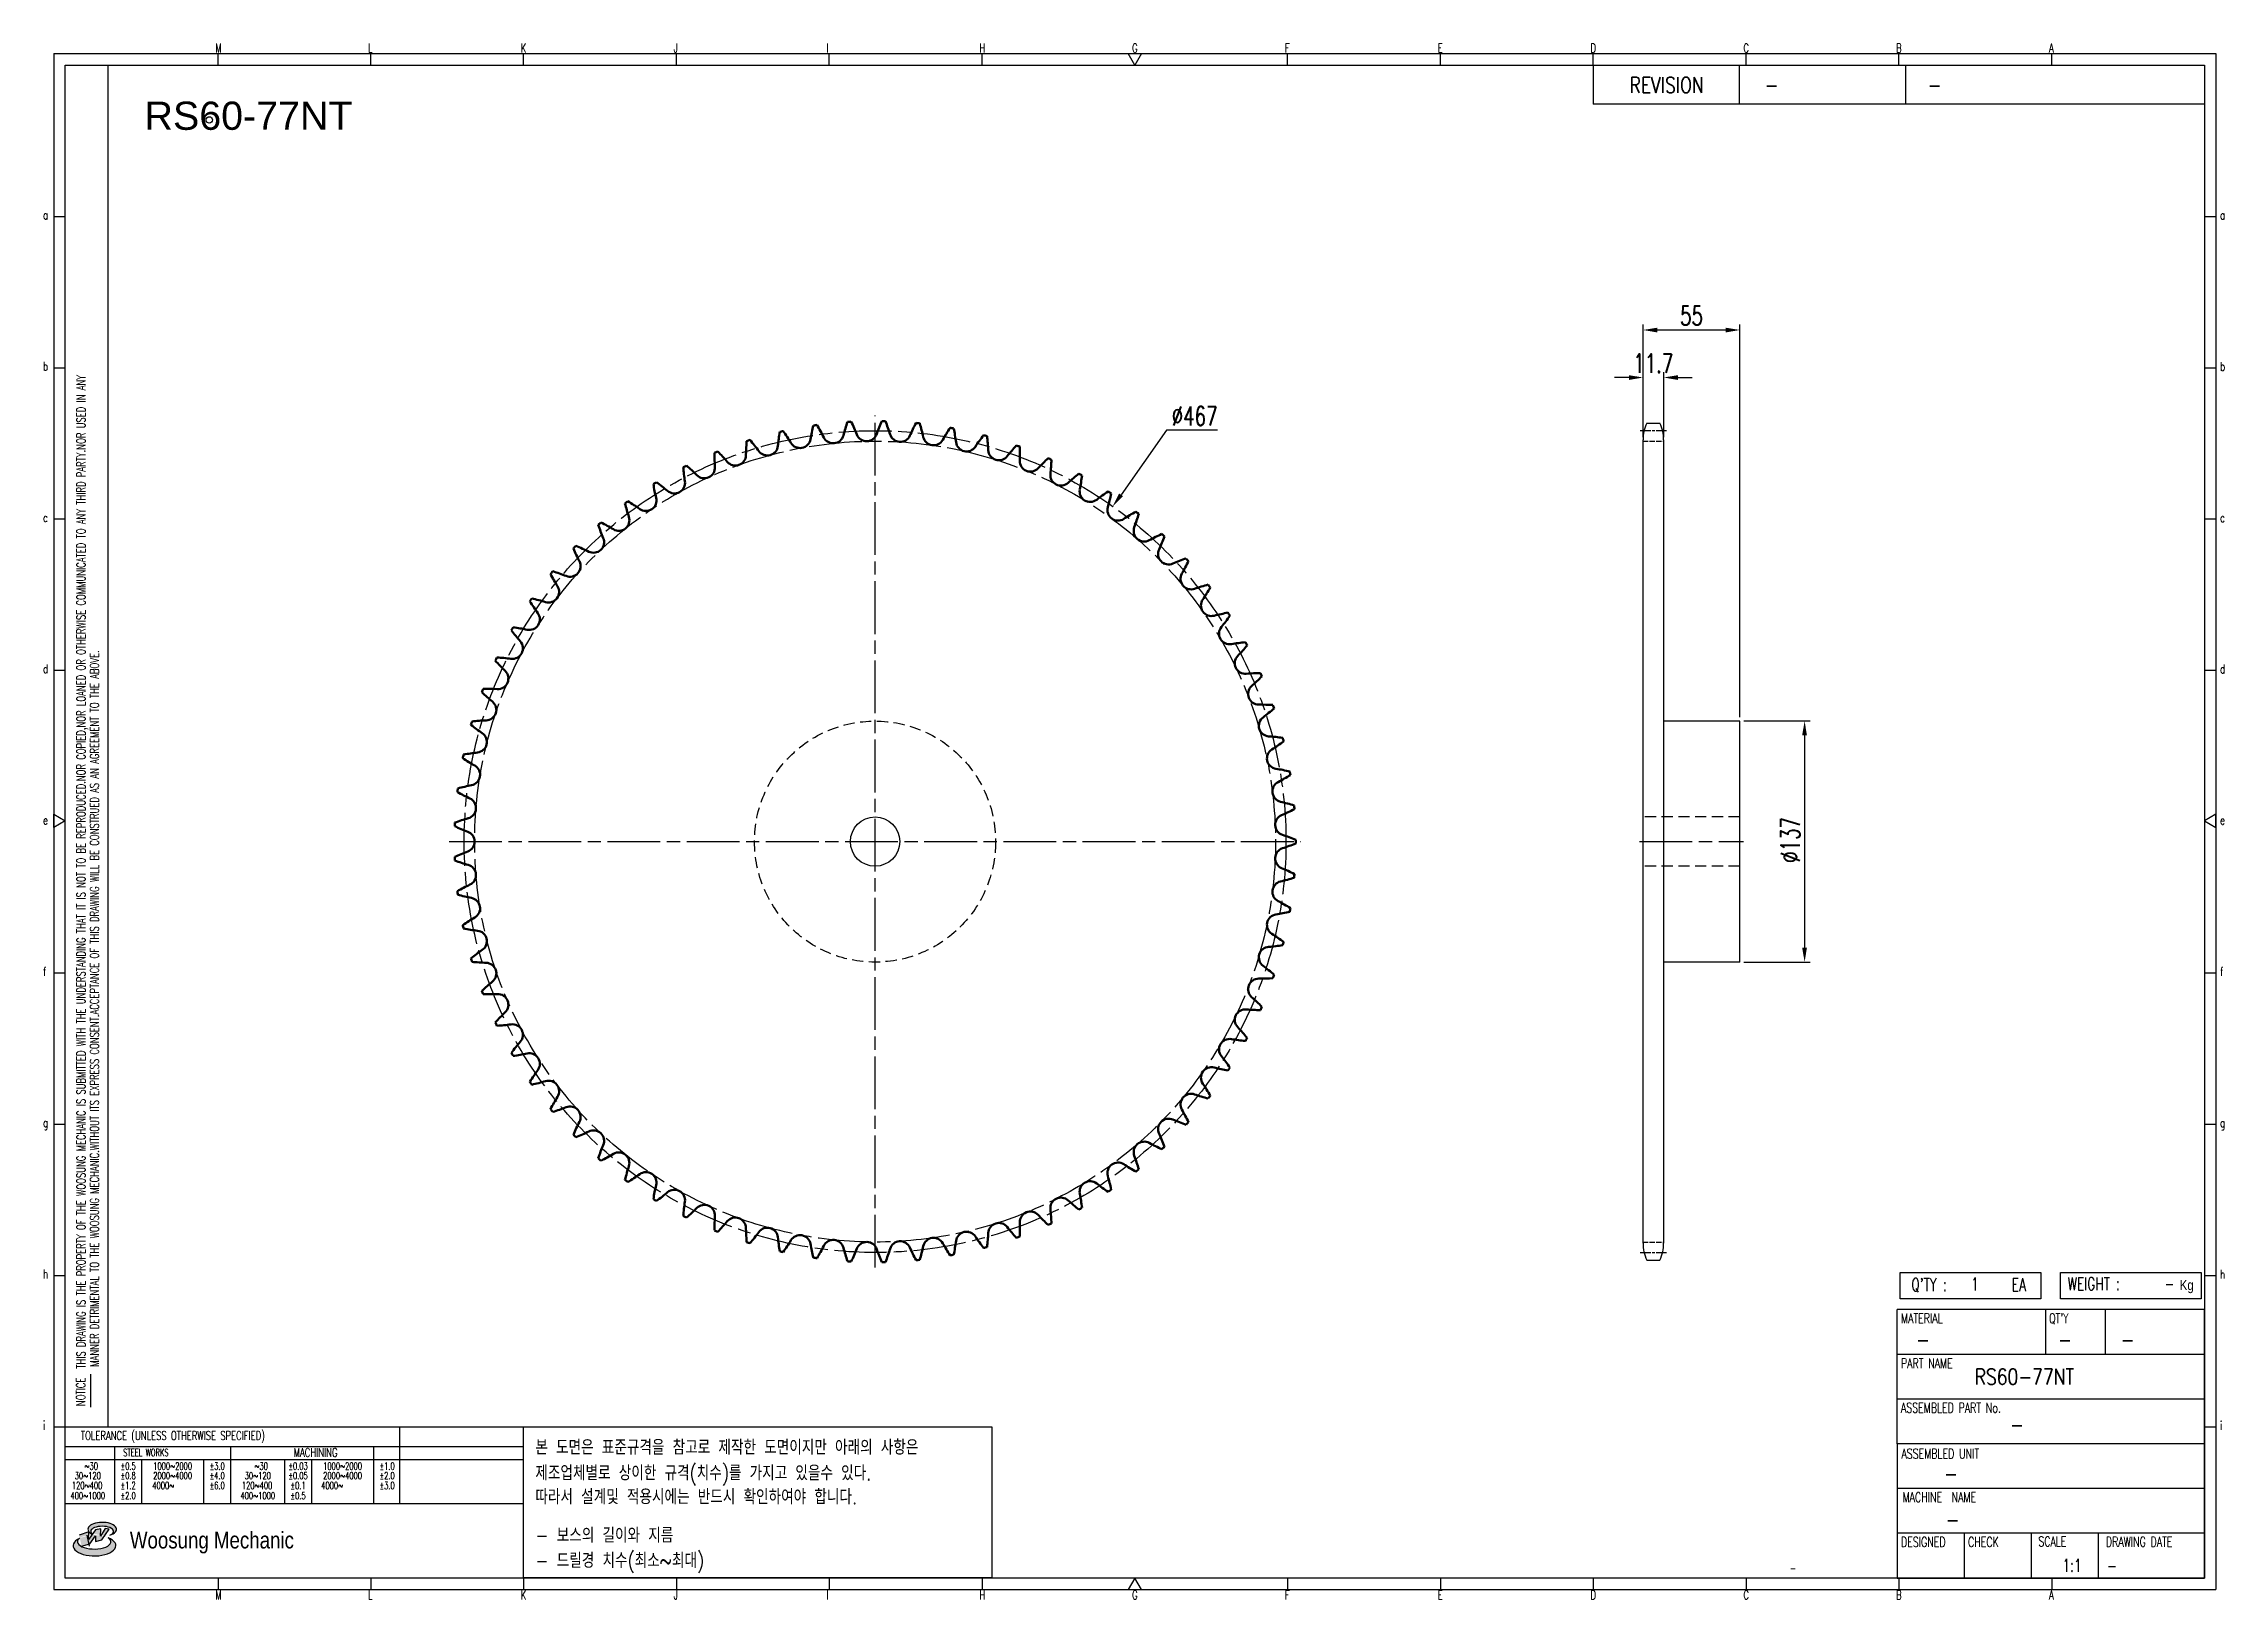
# Model space of a CAD drawing. Header units: millimetres. Extents: x 24037 to 25276, y 26 to 910.
import ezdxf
from ezdxf.enums import TextEntityAlignment as Align

# ---------------------------------------------------------------- set-up
doc = ezdxf.new("R2010")
doc.units = ezdxf.units.MM
for name, pattern in [('AM_ISO02W050', [7.5, 6, -1.5]), ('AM_ISO02W050x2', [3.75, 3, -0.75]), ('AM_ISO08W050', [18, 12, -1.5, 3, -1.5]), ('AM_ISO08W050x2', [9, 6, -0.75, 1.5, -0.75]), ('HIDDEN', [9.525, 6.35, -3.175])]:
    doc.linetypes.add(name, pattern=pattern)
for name, color, linetype, lineweight in [('AM_0N', 7, 'Continuous', 50), ('AM_3N', 6, 'AM_ISO02W050', 25), ('AM_7N', 4, 'AM_ISO08W050', 25)]:
    doc.layers.add(name, color=color, linetype=linetype, lineweight=lineweight)
for name, color, linetype in [('HL', 2, 'HIDDEN'), ('S-DIM', 7, 'Continuous'), ('TITLE', 7, 'Continuous'), ('도면레이아웃', 7, 'Continuous')]:
    doc.layers.add(name, color=color, linetype=linetype)
doc.styles.add('HAN', font='ROMANS.shx', dxfattribs={"width": 0.7, "bigfont": 'whgtxt.shx'})
doc.styles.add('HKD_ST2', font='romans.shx', dxfattribs={"width": 0.7, "height": 4, "bigfont": '@extfont2.shx'})
doc.styles.add('HSG', font='SIMPLEX.shx', dxfattribs={"width": 0.7, "bigfont": 'HSG.shx'})
doc.styles.add('ROMANS', font='romans.shx', dxfattribs={"width": 0.7, "bigfont": 'whgtxt.shx'})
doc.styles.add('SLDTEXTSTYLE4', font='arial.ttf', dxfattribs={"width": 0.8})
doc.styles.get("Standard").update_dxf_attribs({"font": 'arial.ttf'})
doc.dimstyles.new('APP23', dxfattribs={"dimscale": 4.5, "dimtxt": 2.4, "dimasz": 1.8, "dimexe": 0.7, "dimexo": 0.5, "dimgap": 0.6, "dimtad": 1, "dimtoh": 1, "dimdec": 1, "dimrnd": 0.01, "dimzin": 9, "dimdsep": 46, "dimtxsty": 'HSG', "dimcen": 0, "dimclrd": 1, "dimclre": 1, "dimclrt": 256, "dimazin": 2, "dimtp": 1, "dimtm": 1, "dimtfac": 0.5, "dimtdec": 1, "dimtix": 1, "dimtofl": 0, "dimtmove": 0, "dimatfit": 3, "dimfxl": 0, "dimtvp": 1, "dimtolj": 2, "dimlwd": -1, "dimlwe": -1, "dimarcsym": 0})

# ---------------------------------------------------------------- blocks, each defined once
blk = doc.blocks.new('SUYWSHJH')
at = {"layer": '도면레이아웃'}
h = blk.add_hatch(color=10, dxfattribs=at)
h.paths.add_polyline_path([(1.544, 35.177), (1.554, 34.966), (1.779, 35.034), (2.054, 35.422), (1.908, 35.446), (1.728, 35.167), (1.741, 35.439), (1.547, 35.405), (1.292, 35.041), (1.295, 35.33), (0.943, 35.208), (1.03, 34.8), (1.336, 34.885)])
edge = h.paths.add_edge_path()
edge.add_ellipse((1.795, 35.421), major_axis=(-0.53, 0), ratio=0.487785, start_angle=122.36065, end_angle=403.39574)
edge.add_line((1.411, 35.244), (1.419, 35.261))
edge.add_ellipse((1.798, 35.344), major_axis=(-0.423, 0), ratio=0.444396, start_angle=131.58977, end_angle=386.19408, ccw=False)
edge = h.paths.add_edge_path()
edge.add_ellipse((1.512, 34.815), major_axis=(-0.793, 0), ratio=0.480113, start_angle=314.67633, end_angle=590.85213)
edge.add_ellipse((1.501, 34.958), major_axis=(-0.62, 0), ratio=0.43311, start_angle=331.7024, end_angle=574.42495, ccw=False)
for p, q in [((0, 90.118), (80.15, 90.118)), ((0, 90.118), (0, 33.191)), ((6.089, 89.693), (6.089, 90.118)), ((11.753, 89.693), (11.753, 90.118)), ((17.418, 89.693), (17.418, 90.118)), ((23.082, 89.693), (23.082, 90.118)), ((28.746, 89.693), (28.746, 90.118)), ((34.411, 89.693), (34.411, 90.118)), ((45.739, 89.693), (45.739, 90.118)), ((51.404, 89.693), (51.404, 90.118)), ((57.068, 89.693), (57.068, 90.118)), ((62.732, 89.693), (62.732, 90.118)), ((68.397, 89.693), (68.397, 90.118)), ((74.061, 89.693), (74.061, 90.118)), ((80.15, 90.118), (80.15, 33.191)), ((0, 84.085), (0.425, 84.085)), ((79.725, 84.085), (80.15, 84.085)), ((0, 78.478), (0.425, 78.478)), ((79.725, 78.478), (80.15, 78.478)), ((0, 72.87), (0.425, 72.87)), ((79.725, 72.87), (80.15, 72.87)), ((0, 67.262), (0.425, 67.262)), ((79.725, 67.262), (80.15, 67.262)), ((0, 56.047), (0.425, 56.047)), ((79.725, 56.047), (80.15, 56.047)), ((0, 50.439), (0.425, 50.439)), ((79.725, 50.439), (80.15, 50.439)), ((0, 44.832), (0.425, 44.832)), ((79.725, 44.832), (80.15, 44.832)), ((1.377, 39.947), (1.377, 41.174)), ((0, 39.224), (0.425, 39.224)), ((79.725, 39.224), (80.15, 39.224)), ((0, 33.191), (80.15, 33.191)), ((6.089, 33.616), (6.089, 33.191)), ((11.753, 33.616), (11.753, 33.191)), ((17.418, 33.616), (17.418, 33.191)), ((23.082, 33.616), (23.082, 33.191)), ((28.746, 33.616), (28.746, 33.191)), ((34.411, 33.616), (34.411, 33.191)), ((45.739, 33.616), (45.739, 33.191)), ((51.404, 33.616), (51.404, 33.191)), ((57.068, 33.616), (57.068, 33.191)), ((62.732, 33.616), (62.732, 33.191)), ((68.397, 33.616), (68.397, 33.191)), ((74.061, 33.616), (74.061, 33.191))]:
    blk.add_line(p, q)
at = {"color": 2}
for p, q in [((2.017, 39.224), (2.017, 89.693)), ((0.425, 39.224), (17.418, 39.224)), ((12.816, 39.224), (12.816, 36.382)), ((17.418, 33.616), (17.418, 39.224)), ((0.425, 38.487), (17.418, 38.487)), ((0.425, 38.012), (17.418, 38.012)), ((2.257, 38.487), (2.257, 36.382)), ((3.257, 38.012), (3.257, 36.382)), ((5.557, 38.012), (5.557, 36.382)), ((6.557, 38.5), (6.557, 36.382)), ((8.557, 38.012), (8.557, 36.382)), ((9.557, 38.026), (9.557, 36.382)), ((11.857, 38.487), (11.857, 36.382)), ((0.425, 36.382), (17.418, 36.382))]:
    blk.add_line(p, q, dxfattribs=at)
at = {"color": 6, "ltscale": 0.5}
for p, q in [((57.068, 89.693), (57.068, 88.246)), ((62.47, 89.693), (62.47, 88.246)), ((68.635, 89.693), (68.635, 88.246)), ((79.725, 88.246), (57.068, 88.246)), ((68.336, 38.59), (68.336, 43.563)), ((79.725, 43.563), (68.336, 43.563)), ((73.827, 43.563), (73.827, 41.905)), ((76.037, 43.563), (76.037, 41.905)), ((79.725, 38.59), (79.725, 43.563)), ((79.725, 41.905), (68.336, 41.905)), ((79.725, 40.248), (68.336, 40.248)), ((68.336, 38.59), (68.336, 33.616)), ((79.725, 38.59), (68.336, 38.59)), ((79.725, 33.616), (79.725, 38.59)), ((79.725, 36.932), (68.336, 36.932)), ((79.725, 35.274), (68.336, 35.274)), ((70.822, 33.616), (70.822, 35.274)), ((73.309, 33.616), (73.309, 35.274)), ((75.796, 33.616), (75.796, 35.274)), ((68.336, 33.616), (79.725, 33.616))]:
    blk.add_line(p, q, dxfattribs=at)
for points in [[(40.075, 89.693), (39.83, 90.118), (40.32, 90.118)], [(0.425, 89.693), (79.725, 89.693), (79.725, 33.616), (0.425, 33.616)], [(0.425, 61.679), (0, 61.433), (0, 61.924)], [(79.725, 61.679), (80.15, 61.433), (80.15, 61.924)], [(40.075, 33.616), (39.83, 33.191), (40.32, 33.191)]]:
    blk.add_lwpolyline(points, close=True)
at = {"layer": 'TITLE', "color": 20}
for p, q in [((68.449, 43.961), (68.449, 44.936)), ((68.449, 44.936), (73.654, 44.936)), ((73.654, 44.936), (73.654, 43.961)), ((74.39, 43.961), (74.39, 44.936)), ((74.39, 44.936), (79.595, 44.936)), ((79.595, 44.936), (79.595, 43.961)), ((73.654, 43.961), (68.449, 43.961)), ((79.595, 43.961), (74.39, 43.961))]:
    blk.add_line(p, q, dxfattribs=at)
at = {"layer": '도면레이아웃'}
for p, q in [((1.295, 35.33), (0.943, 35.208)), ((1.03, 34.8), (1.336, 34.885)), ((1.224, 35.208), (1.311, 34.8)), ((1.224, 35.208), (1.224, 35.208)), ((1.547, 35.405), (1.292, 35.041)), ((1.292, 35.041), (1.295, 35.33)), ((1.336, 34.885), (1.544, 35.177)), ((1.419, 35.261), (1.411, 35.244)), ((1.544, 35.177), (1.554, 34.966)), ((1.741, 35.439), (1.547, 35.405)), ((1.554, 34.966), (1.779, 35.034)), ((1.908, 35.446), (1.728, 35.167)), ((1.728, 35.167), (1.741, 35.439)), ((1.779, 35.034), (2.054, 35.422)), ((2.054, 35.422), (1.908, 35.446))]:
    blk.add_line(p, q, dxfattribs=at)
for centre, major_axis, ratio, start_param, end_param in [((1.795, 35.421), (-0.53, 0), 0.487785, 2.135596, 7.040584), ((1.512, 34.815), (-0.793, 0), 0.480113, 5.492138, 10.312315), ((1.501, 34.958), (-0.62, 0), 0.43311, 5.789299, 10.025607), ((1.798, 35.344), (-0.423, 0), 0.444396, 2.296675, 6.740358)]:
    blk.add_ellipse(centre, major_axis=major_axis, ratio=ratio, start_param=start_param, end_param=end_param, dxfattribs=at)
at = {"color": 4, "style": 'HKD_ST2', "width": 0.7}
for s, p in [('M', (5.988, 90.164)), ('L', (11.652, 90.164)), ('K', (17.316, 90.164)), ('J', (22.981, 90.164)), ('I', (28.645, 90.164)), ('H', (34.309, 90.164)), ('G', (39.974, 90.164)), ('F', (45.638, 90.164)), ('E', (51.302, 90.164)), ('D', (56.967, 90.164)), ('C', (62.631, 90.164)), ('B', (68.295, 90.164)), ('A', (73.96, 90.164)), ('a', (-0.395, 83.976)), ('a', (80.305, 83.97)), ('b', (-0.395, 78.368)), ('b', (80.305, 78.362)), ('c', (-0.395, 72.76)), ('c', (80.305, 72.754)), ('d', (-0.395, 67.153)), ('d', (80.305, 67.147)), ('e', (-0.395, 61.545)), ('e', (80.305, 61.539)), ('f', (-0.395, 55.937)), ('f', (80.305, 55.931)), ('g', (-0.395, 50.33)), ('g', (80.305, 50.324)), ('h', (-0.395, 44.722)), ('h', (80.305, 44.716)), ('i', (-0.395, 39.114)), ('i', (80.305, 39.108)), ('M', (5.988, 32.824)), ('L', (11.652, 32.824)), ('K', (17.316, 32.824)), ('J', (22.981, 32.824)), ('I', (28.645, 32.824)), ('H', (34.309, 32.824)), ('G', (39.974, 32.824)), ('F', (45.638, 32.824)), ('E', (51.302, 32.824)), ('D', (56.967, 32.824)), ('C', (62.631, 32.824)), ('B', (68.295, 32.824)), ('A', (73.96, 32.824))]:
    blk.add_text(s, height=0.326, dxfattribs=at).set_placement(p)
for s, height, style, width, p in [('REVISION', 0.5806, 'HAN', 0.8, (58.415, 88.664)), ('-', 0.581, 'HAN', 0.8, (63.426, 88.664)), ('-', 0.581, 'HAN', 0.8, (69.468, 88.664)), ("Q'TY : ", 0.4746, 'HKD_ST2', 0.7, (68.857, 44.253)), ('1', 0.475, 'HKD_ST2', 0.7, (71.071, 44.275)), ('EA', 0.4746, 'HKD_ST2', 0.7, (72.578, 44.253)), ('WEIGHT : ', 0.4746, 'HKD_ST2', 0.7, (74.65, 44.286)), ('-', 0.581, 'HAN', 0.8, (69.029, 42.157)), ('-', 0.581, 'HAN', 0.8, (74.289, 42.157)), ('-', 0.581, 'HAN', 0.8, (76.623, 42.157)), ('-', 0.581, 'HAN', 0.8, (72.515, 39.013)), ('-', 0.581, 'HAN', 0.8, (70.067, 37.189)), ('-', 0.581, 'HAN', 0.8, (70.126, 35.48)), ('1:1', 0.4746, 'HKD_ST2', 0.7, (74.458, 33.848)), ('-', 0.475, 'HKD_ST2', 0.7, (76.112, 33.837))]:
    blk.add_text(s, height=height, dxfattribs=dict(style=style, width=width)).set_placement(p)
at = {"color": 6, "style": 'HKD_ST2', "width": 0.7}
for s, p in [(' THIS DRAWING IS THE PROPERTY OF THE WOOSUNG MECHANIC IS SUBMITTED WITH THE UNDERSTANDING THAT IT IS NOT TO BE REPRODUCED.NOR COPIED,NOR LOANED OR OTHERWISE COMMUNICATED TO ANY THIRD PARTY.NOR USED IN ANY', (1.173, 41.217)), ('MANNER DETRIMENTAL TO THE WOOSUNG MECHANIC.WITHOUT ITS EXPRESS CONSENT.ACCEPTANCE OF THIS DRAWING WILL BE CONSTRUED AS AN AGREEMENT TO THE ABOVE.', (1.672, 41.447))]:
    blk.add_text(s, height=0.326266, rotation=90, dxfattribs=at).set_placement(p)
at = {"style": 'HKD_ST2', "width": 0.7}
blk.add_text('-', height=0.475, dxfattribs=at).set_placement((78.613, 44.286), align=Align.RIGHT)
at = {"color": 4, "style": 'HKD_ST2', "width": 0.7}
for s, height, p in [('MATERIAL', 0.3651, (68.474, 43.425)), ("QT'Y", 0.3651, (73.965, 43.425)), ('PART NAME', 0.3651, (68.474, 41.756)), ('ASSEMBLED PART No.', 0.36511, (68.474, 40.109)), ('ASSEMBLED UNIT', 0.36511, (68.49, 38.408)), ('MACHINE  NAME', 0.36511, (68.532, 36.794)), ('DESIGNED', 0.3651, (68.474, 35.136)), ('CHECK', 0.3651, (70.961, 35.136)), ('SCALE', 0.3651, (73.566, 35.153)), ('DRAWING DATE', 0.36511, (76.071, 35.141))]:
    blk.add_text(s, height=height, dxfattribs=at).set_placement(p, align=Align.TOP_LEFT)
at = {"style": 'HKD_ST2', "width": 0.7}
blk.add_text('NOTICE', height=0.3263, rotation=90, dxfattribs=at).set_placement((1.163, 39.988))
for s, height, style, width, p in [('TOLERANCE (UNLESS OTHERWISE SPECIFIED)', 0.32627, 'HKD_ST2', 0.7, (4.417, 38.896)), ('-', 0.326, 'ROMANS', 0.65, (64.469, 33.975))]:
    blk.add_text(s, height=height, dxfattribs=dict(style=style, width=width)).set_placement(p, align=Align.MIDDLE_CENTER)
at = {"color": 4, "style": 'HKD_ST2', "width": 0.7}
for s, height, p in [('STEEL WORKS', 0.26101, (3.416, 38.268)), ('MACHINING', 0.3263, (9.707, 38.27)), ('%%P0.5', 0.261, (2.757, 37.762)), ('%%P0.8', 0.261, (2.757, 37.411)), ('%%P3.0', 0.261, (6.057, 37.762)), ('%%P4.0', 0.261, (6.057, 37.411)), ('%%P0.03', 0.261, (9.057, 37.762)), ('%%P0.05', 0.261, (9.057, 37.411)), ('%%P1.0', 0.261, (12.357, 37.762)), ('%%P2.0', 0.261, (12.357, 37.411)), ('%%P1.2', 0.261, (2.757, 37.045)), ('%%P2.0', 0.261, (2.757, 36.67)), ('%%P6.0', 0.261, (6.057, 37.045)), ('%%P0.1', 0.261, (9.057, 37.045)), ('%%P0.5', 0.261, (9.057, 36.67)), ('%%P3.0', 0.261, (12.357, 37.045))]:
    blk.add_text(s, height=height, dxfattribs=at).set_placement(p, align=Align.MIDDLE)
for s, height, p in [('30%%126120', 0.261, (1.263, 37.411)), ('%%12630', 0.261, (1.389, 37.762)), ('2000%%1264000', 0.26101, (4.407, 37.411)), ('1000%%1262000', 0.26101, (4.407, 37.762)), ('30%%126120', 0.261, (7.563, 37.411)), ('%%12630', 0.261, (7.689, 37.762)), ('2000%%1264000', 0.26101, (10.707, 37.411)), ('1000%%1262000', 0.26101, (10.707, 37.762)), ('400%%1261000', 0.26101, (1.263, 36.67)), ('120%%126400', 0.26101, (1.237, 37.045)), ('4000%%126', 0.261, (4.061, 37.045)), ('400%%1261000', 0.26101, (7.563, 36.67)), ('120%%126400', 0.26101, (7.537, 37.045)), ('4000%%126', 0.261, (10.321, 37.045))]:
    blk.add_text(s, height=height, dxfattribs=at).set_placement(p, align=Align.MIDDLE_CENTER)
at = {"color": 1, "style": 'SLDTEXTSTYLE4', "width": 0.8}
blk.add_text('Woosung Mechanic', height=0.61957, dxfattribs=at).set_placement((2.822, 34.711))
at = {"layer": 'TITLE', "width": 0.8}
blk.add_text('Kg', height=0.3789, dxfattribs=at).set_placement((78.807, 44.286))
blk = doc.blocks.new('*D2')
at = {"layer": 'Defpoints', "color": 0, "transparency": 16777216}
for p in [(24957.8, 720.4), (24946.1, 684.3), (24957.8, 684.3)]:
    blk.add_point(p, dxfattribs=at)
at = {"layer": 'S-DIM', "color": 1, "transparency": 16777216}
for p, q in [((24938, 720.4), (24929.9, 720.4)), ((24946.1, 686.5), (24946.1, 723.5)), ((24957.8, 686.5), (24957.8, 723.5)), ((24965.9, 720.4), (24974, 720.4))]:
    blk.add_line(p, q, dxfattribs=at)
for points in [[(24938, 721.7), (24938, 719), (24946.1, 720.4)], [(24965.9, 721.7), (24965.9, 719), (24957.8, 720.4)]]:
    blk.add_solid(points, dxfattribs=at)
at = {"layer": 'S-DIM', "transparency": 16777216, "insert": (24951.9, 728.5), "char_height": 10.8, "attachment_point": 5, "style": 'HSG'}
blk.add_mtext('\\A2;11.7', dxfattribs=at)
blk = doc.blocks.new('*D3')
at = {"layer": 'Defpoints', "color": 0, "transparency": 16777216}
for p in [(25001.1, 747.4), (24946.1, 684.3), (25001.1, 525.2)]:
    blk.add_point(p, dxfattribs=at)
at = {"layer": 'S-DIM', "color": 1, "transparency": 16777216}
for p, q in [((24946.1, 686.5), (24946.1, 750.5)), ((24954.2, 747.4), (24993, 747.4)), ((25001.1, 527.4), (25001.1, 750.5))]:
    blk.add_line(p, q, dxfattribs=at)
for points in [[(24954.2, 748.7), (24954.2, 746), (24946.1, 747.4)], [(24993, 748.7), (24993, 746), (25001.1, 747.4)]]:
    blk.add_solid(points, dxfattribs=at)
at = {"layer": 'S-DIM', "transparency": 16777216, "insert": (24973.6, 755.5), "char_height": 10.8, "attachment_point": 5, "style": 'HSG'}
blk.add_mtext('\\A2;55', dxfattribs=at)
blk = doc.blocks.new('*D4')
at = {"layer": 'Defpoints', "color": 0, "transparency": 16777216}
for p in [(25001.1, 525.2), (25001.1, 388.2), (25037.9, 388.2)]:
    blk.add_point(p, dxfattribs=at)
at = {"layer": 'S-DIM', "color": 1, "transparency": 16777216}
for p, q in [((25003.3, 525.2), (25041, 525.2)), ((25037.9, 517.1), (25037.9, 396.3)), ((25003.3, 388.2), (25041, 388.2))]:
    blk.add_line(p, q, dxfattribs=at)
for points in [[(25036.5, 517.1), (25039.2, 517.1), (25037.9, 525.2)], [(25036.5, 396.3), (25039.2, 396.3), (25037.9, 388.2)]]:
    blk.add_solid(points, dxfattribs=at)
at = {"layer": 'S-DIM', "transparency": 16777216, "insert": (25029.8, 457.6), "char_height": 10.8, "attachment_point": 5, "rotation": 90, "style": 'HSG'}
blk.add_mtext('\\A2;%%c137', dxfattribs=at)
blk = doc.blocks.new('*D5')
at = {"layer": 'Defpoints', "color": 0, "transparency": 16777216}
for p in [(24644.7, 647.2), (24374.5, 266.2)]:
    blk.add_point(p, dxfattribs=at)
at = {"layer": 'S-DIM', "color": 1, "transparency": 16777216}
for p, q in [((24675.3, 690.4), (24649.4, 653.8)), ((24704.3, 690.4), (24675.3, 690.4))]:
    blk.add_line(p, q, dxfattribs=at)
blk.add_solid([(24648.3, 654.5), (24650.5, 653), (24644.7, 647.2)], dxfattribs=at)
at = {"layer": 'S-DIM', "transparency": 16777216, "insert": (24691.2, 698.5), "char_height": 10.8, "attachment_point": 5, "style": 'HSG'}
blk.add_mtext('\\A2;∅467', dxfattribs=at)

msp = doc.modelspace()

# ---------------------------------------------------------------- linework, layer by layer
for p, q in [((24948.16, 694.45), (24955.69, 694.45)), ((24946.07, 228.38), (24946.07, 684.95)), ((24957.77, 684.95), (24957.77, 228.38)), ((25001.07, 525.16), (24957.77, 525.16)), ((25001.07, 388.16), (25001.07, 525.16)), ((25001.07, 388.16), (24957.77, 388.16)), ((24948.16, 218.88), (24955.69, 218.88))]:
    msp.add_line(p, q)
at = {"color": 4}
msp.add_lwpolyline([(24309.89, 124.14), (24576.05, 124.14), (24576.05, 38.17), (24309.89, 38.17)], close=True, dxfattribs=at)
for centre, radius in [((24131.24, 866.74), 1.85), ((24509.62, 456.66), 14)]:
    msp.add_circle(centre, radius)
for centre, start, end in [((24968.77, 684.95), 155.25994, 180), ((24935.07, 684.95), 0, 24.74006), ((24968.77, 228.38), 180, 204.74006), ((24935.07, 228.38), 335.25994, 0)]:
    msp.add_arc(centre, 22.7, start, end)
at = {"layer": 'AM_0N'}
for centre, radius, start, end in [((24600.85, 658.77), 112.91, 161.1815, 165.25974), ((24509.62, 456.66), 239.04, 93.25971, 93.75328), ((24394.41, 646.12), 112.91, 21.75325, 25.83149), ((24617.02, 650.66), 112.91, 156.50618, 160.58442), ((24509.62, 456.66), 239.04, 88.58439, 89.07795), ((24410.23, 654.88), 112.91, 17.07792, 21.15616), ((24632.47, 641.27), 112.91, 151.83085, 155.90909), ((24509.62, 456.66), 239.04, 83.90906, 84.40263), ((24426.72, 662.33), 112.91, 12.4026, 16.48084), ((24549.14, 674.86), 112.91, 175.20747, 179.28571), ((24509.62, 456.66), 239.04, 107.28569, 107.77925), ((24351.92, 612.55), 112.91, 35.77922, 39.85746), ((24566.8, 670.91), 112.91, 170.53215, 174.61039), ((24509.62, 456.66), 239.04, 102.61036, 103.10392), ((24365.15, 624.89), 112.91, 31.1039, 35.18214), ((24466.98, 686.32), 6.01, 211.1039, 349.93506), ((24584.07, 665.54), 112.91, 165.85682, 169.93506), ((24509.62, 456.66), 239.04, 97.93504, 98.4286), ((24379.35, 636.1), 112.91, 26.42857, 30.50681), ((24485.84, 689.03), 6.01, 206.42857, 345.25974), ((24504.86, 690.2), 6.01, 201.75325, 340.58442), ((24523.91, 689.81), 6.01, 197.07792, 335.90909), ((24542.87, 687.87), 6.01, 192.4026, 331.23377), ((24647.11, 630.64), 112.91, 147.15553, 151.23377), ((24509.62, 456.66), 239.04, 79.23374, 79.7273), ((24443.76, 668.4), 112.91, 7.72727, 11.80551), ((24561.6, 684.39), 6.01, 187.72727, 326.55844), ((24660.83, 618.85), 112.91, 142.4802, 146.55844), ((24509.62, 456.66), 239.04, 74.55841, 75.05198), ((24461.24, 673.06), 112.91, 3.05195, 7.13019), ((24673.55, 605.99), 112.91, 137.80488, 141.88312), ((24509.62, 456.66), 239.04, 69.88309, 70.37665), ((24509.62, 456.66), 239.04, 116.63634, 117.1299), ((24513.17, 678.38), 112.91, 184.55812, 188.63636), ((24328.69, 584.86), 112.91, 45.12987, 49.20811), ((24412.59, 669.14), 6.01, 225.12987, 3.96104), ((24509.62, 456.66), 239.04, 111.96101, 112.45457), ((24531.23, 677.35), 112.91, 179.8828, 183.96104), ((24339.74, 599.18), 112.91, 40.45455, 44.53279), ((24430.23, 676.34), 6.01, 220.45455, 359.28571), ((24448.4, 682.08), 6.01, 215.77922, 354.61039), ((24579.99, 679.39), 6.01, 183.05195, 321.88312), ((24479.04, 676.29), 112.91, 358.37662, 2.45486), ((24597.91, 672.92), 6.01, 178.37662, 317.20779), ((24685.18, 592.13), 112.91, 133.12955, 137.20779), ((24509.62, 456.66), 239.04, 65.20776, 65.70133), ((24497.04, 678.05), 112.91, 353.7013, 357.77954), ((24509.62, 456.66), 239.04, 121.31166, 121.80522), ((24495.08, 677.93), 112.91, 189.23345, 193.31169), ((24318.84, 569.68), 112.91, 49.80519, 53.88343), ((24395.6, 660.52), 6.01, 229.80519, 8.63636), ((24615.24, 665), 6.01, 173.7013, 312.53247), ((24695.63, 577.37), 112.91, 128.45423, 132.53247), ((24509.62, 456.66), 239.04, 60.53244, 61.026), ((24515.13, 678.34), 112.91, 349.02597, 353.10421), ((24509.62, 456.66), 239.04, 125.98698, 126.48055), ((24477.1, 676.01), 112.91, 193.90877, 197.98701), ((24310.27, 553.76), 112.91, 54.48052, 58.55876), ((24379.36, 650.55), 6.01, 234.48052, 13.31169), ((24631.87, 655.7), 6.01, 169.02597, 307.85714), ((24704.85, 561.81), 112.91, 123.7789, 127.85714), ((24647.69, 645.07), 6.01, 164.35065, 303.18182), ((24533.18, 677.15), 112.91, 344.35065, 348.42889), ((24509.62, 456.66), 239.04, 55.85711, 56.35068), ((24509.62, 456.66), 239.04, 130.66231, 131.15587), ((24459.33, 672.63), 112.91, 198.5841, 202.66234), ((24303.02, 537.18), 112.91, 59.15584, 63.23408), ((24363.99, 639.28), 6.01, 239.15584, 17.98701), ((24712.77, 545.54), 112.91, 119.10358, 123.18182), ((24662.59, 633.19), 6.01, 159.67532, 298.50649), ((24551.07, 674.5), 112.91, 339.67532, 343.75356), ((24509.62, 456.66), 239.04, 51.18179, 51.67535), ((24509.62, 456.66), 239.04, 135.33763, 135.8312), ((24441.89, 667.81), 112.91, 203.25942, 207.33766), ((24297.14, 520.07), 112.91, 63.83117, 67.90941), ((24349.59, 626.81), 6.01, 243.83117, 22.66234), ((24719.34, 528.69), 112.91, 114.42825, 118.50649), ((24676.47, 620.14), 6.01, 155, 293.83117), ((24568.69, 670.4), 112.91, 335, 339.07824), ((24509.62, 456.66), 239.04, 46.50647, 47.00003), ((24509.62, 456.66), 239.04, 140.01296, 140.50652), ((24424.91, 661.59), 112.91, 207.93475, 212.01299), ((24292.68, 502.54), 112.91, 68.50649, 72.58473), ((24336.25, 613.2), 6.01, 248.50649, 27.33766), ((24724.52, 511.36), 112.91, 109.75293, 113.83117), ((24689.24, 605.99), 6.01, 150.32468, 289.15584), ((24585.91, 664.87), 112.91, 330.32468, 334.40292), ((24509.62, 456.66), 239.04, 41.83114, 42.3247), ((24324.07, 598.54), 6.01, 253.18182, 32.01299), ((24728.26, 493.66), 112.91, 105.0776, 109.15584), ((24602.63, 657.96), 112.91, 325.64935, 329.72759), ((24509.62, 456.66), 239.04, 37.15582, 37.64938), ((24313.12, 582.95), 6.01, 257.85714, 36.68831), ((24509.62, 456.66), 239.04, 144.68828, 145.18185), ((24408.49, 654), 112.91, 212.61007, 216.68831), ((24289.66, 484.71), 112.91, 73.18182, 77.26006), ((24700.81, 590.86), 6.01, 145.64935, 284.48052), ((24730.55, 475.71), 112.91, 100.40228, 104.48052), ((24618.73, 649.71), 112.91, 320.97403, 325.05227), ((24509.62, 456.66), 239.04, 32.48049, 32.97405), ((24303.48, 566.51), 6.01, 262.53247, 41.36364), ((24509.62, 456.66), 239.04, 149.36361, 149.85717), ((24392.74, 645.1), 112.91, 217.2854, 221.36364), ((24288.11, 466.69), 112.91, 77.85714, 81.93538), ((24711.11, 574.83), 6.01, 140.97403, 279.80519), ((24509.62, 456.66), 239.04, 154.03893, 154.5325), ((24377.77, 634.94), 112.91, 221.96072, 226.03896), ((24288.03, 448.6), 112.91, 82.53247, 86.61071), ((24731.36, 457.64), 112.91, 95.72695, 99.80519), ((24720.07, 558.01), 6.01, 136.2987, 275.12987), ((24634.1, 640.17), 112.91, 316.2987, 320.37694), ((24509.62, 456.66), 239.04, 27.80517, 28.29873), ((24295.22, 549.34), 6.01, 267.20779, 46.03896), ((24730.71, 439.57), 112.91, 91.05163, 95.12987), ((24648.64, 629.42), 112.91, 311.62338, 315.70162), ((24509.62, 456.66), 239.04, 23.12984, 23.6234), ((24509.62, 456.66), 239.04, 158.71426, 159.20782), ((24363.68, 623.6), 112.91, 226.63605, 230.71429), ((24289.42, 430.56), 112.91, 87.20779, 91.28603), ((24288.38, 531.56), 6.01, 271.88312, 50.71429), ((24727.63, 540.52), 6.01, 131.62338, 270.45455), ((24728.58, 421.6), 112.91, 86.37631, 90.45455), ((24509.62, 456.66), 239.04, 18.45452, 18.94808), ((24509.62, 456.66), 239.04, 163.38958, 163.88315), ((24350.55, 611.15), 112.91, 231.31137, 235.38961), ((24292.28, 412.7), 112.91, 91.88312, 95.96136), ((24733.74, 522.47), 6.01, 126.94805, 265.77922), ((24662.26, 617.51), 112.91, 306.94805, 311.02629), ((24283.01, 513.28), 6.01, 276.55844, 55.38961), ((24738.36, 503.98), 6.01, 122.27273, 261.1039), ((24724.99, 403.87), 112.91, 81.70098, 85.77922), ((24674.86, 604.53), 112.91, 302.27273, 306.35097), ((24509.62, 456.66), 239.04, 13.77919, 14.27276), ((24509.62, 456.66), 239.04, 168.06491, 168.55847), ((24338.49, 597.67), 112.91, 235.98669, 240.06494), ((24296.59, 395.13), 112.91, 96.55844, 100.63668), ((24279.15, 494.62), 6.01, 281.23377, 60.06494), ((24719.97, 386.49), 112.91, 77.02566, 81.1039), ((24509.62, 456.66), 239.04, 9.10387, 9.59743), ((24509.62, 456.66), 239.04, 172.74023, 173.23379), ((24327.57, 583.25), 112.91, 240.66202, 244.74026), ((24302.31, 377.97), 112.91, 101.23377, 105.31201), ((24741.46, 485.18), 6.01, 117.5974, 256.42857), ((24686.37, 590.57), 112.91, 297.5974, 301.67564), ((24276.82, 475.7), 6.01, 285.90909, 64.74026), ((24743.01, 466.19), 6.01, 112.92208, 251.75325), ((24713.55, 369.58), 112.91, 72.35033, 76.42857), ((24696.69, 575.72), 112.91, 292.92208, 297.00032), ((24509.62, 456.66), 239.04, 4.42854, 4.92211), ((24509.62, 456.66), 239.04, 177.41556, 177.90912), ((24317.85, 567.99), 112.91, 245.33734, 249.41558), ((24309.42, 361.34), 112.91, 105.90909, 109.98733), ((24276.04, 456.66), 6.01, 290.58442, 69.41558), ((24705.77, 353.25), 112.91, 67.67501, 71.75325), ((24317.85, 345.34), 112.91, 110.58442, 114.66266), ((24509.62, 456.66), 239.04, 182.09088, 182.58444), ((24743.01, 447.14), 6.01, 108.24675, 247.07792), ((24705.77, 560.08), 112.91, 288.24675, 292.32499), ((24509.62, 456.66), 239.04, 359.75322, 0.24678), ((24309.42, 551.99), 112.91, 250.01267, 254.09091), ((24276.82, 437.63), 6.01, 295.25974, 74.09091), ((24741.46, 428.15), 6.01, 103.57143, 242.4026), ((24713.55, 543.75), 112.91, 283.57143, 287.64967), ((24696.69, 337.61), 112.91, 62.99968, 67.07792), ((24509.62, 456.66), 239.04, 355.07789, 355.57146), ((24327.57, 330.07), 112.91, 115.25974, 119.33798), ((24509.62, 456.66), 239.04, 186.76621, 187.25977), ((24302.31, 535.36), 112.91, 254.68799, 258.76623), ((24279.15, 418.71), 6.01, 299.93506, 78.76623), ((24686.37, 322.75), 112.91, 58.32436, 62.4026), ((24338.49, 315.66), 112.91, 119.93506, 124.01331), ((24509.62, 456.66), 239.04, 191.44153, 191.93509), ((24738.36, 409.34), 6.01, 98.8961, 237.72727), ((24719.97, 526.83), 112.91, 278.8961, 282.97434), ((24509.62, 456.66), 239.04, 350.40257, 350.89613), ((24296.59, 518.2), 112.91, 259.36332, 263.44156), ((24283.01, 400.05), 6.01, 304.61039, 83.44156), ((24733.74, 390.86), 6.01, 94.22078, 233.05195), ((24724.99, 509.46), 112.91, 274.22078, 278.29902), ((24674.86, 308.79), 112.91, 53.64903, 57.72727), ((24509.62, 456.66), 239.04, 345.72724, 346.22081), ((24350.55, 302.18), 112.91, 124.61039, 128.68863), ((24509.62, 456.66), 239.04, 196.11685, 196.61042), ((24292.28, 500.63), 112.91, 264.03864, 268.11688), ((24288.38, 381.77), 6.01, 309.28571, 88.11688), ((24662.26, 295.82), 112.91, 48.97371, 53.05195), ((24363.68, 289.73), 112.91, 129.28571, 133.36395), ((24509.62, 456.66), 239.04, 200.79218, 201.28574), ((24727.63, 372.81), 6.01, 89.54545, 228.37662), ((24728.58, 491.73), 112.91, 269.54545, 273.62369), ((24509.62, 456.66), 239.04, 341.05192, 341.54548), ((24289.42, 482.77), 112.91, 268.71397, 272.79221), ((24377.77, 278.38), 112.91, 133.96104, 138.03928), ((24295.22, 363.99), 6.01, 313.96104, 92.79221), ((24720.07, 355.32), 6.01, 84.87013, 223.7013), ((24730.71, 473.76), 112.91, 264.87013, 268.94837), ((24648.64, 283.91), 112.91, 44.29838, 48.37662), ((24509.62, 456.66), 239.04, 336.3766, 336.87016), ((24509.62, 456.66), 239.04, 205.4675, 205.96107), ((24288.03, 464.73), 112.91, 273.38929, 277.46753), ((24303.48, 346.82), 6.01, 318.63636, 97.46753), ((24634.1, 273.15), 112.91, 39.62306, 43.7013), ((24392.74, 268.23), 112.91, 138.63636, 142.7146), ((24509.62, 456.66), 239.04, 210.14283, 210.63639), ((24288.11, 446.64), 112.91, 278.06462, 282.14286), ((24313.12, 330.38), 6.01, 323.31169, 102.14286), ((24711.11, 338.5), 6.01, 80.19481, 219.02597), ((24618.73, 263.62), 112.91, 34.94773, 39.02597), ((24731.36, 455.69), 112.91, 260.19481, 264.27305), ((24509.62, 456.66), 239.04, 331.70127, 332.19483), ((24408.49, 259.33), 112.91, 143.31169, 147.38993), ((24700.81, 322.47), 6.01, 75.51948, 214.35065), ((24730.55, 437.61), 112.91, 255.51948, 259.59772), ((24509.62, 456.66), 239.04, 327.02595, 327.51951), ((24509.62, 456.66), 239.04, 214.81815, 215.31172), ((24289.66, 428.62), 112.91, 282.73994, 286.81818), ((24324.07, 314.78), 6.01, 327.98701, 106.81818), ((24424.91, 251.74), 112.91, 147.98701, 152.06525), ((24689.24, 307.33), 6.01, 70.84416, 209.67532), ((24728.26, 419.67), 112.91, 250.84416, 254.9224), ((24602.63, 255.37), 112.91, 30.27241, 34.35065), ((24509.62, 456.66), 239.04, 322.35062, 322.84418), ((24509.62, 456.66), 239.04, 219.49348, 219.98704), ((24292.68, 410.78), 112.91, 287.41527, 291.49351), ((24336.25, 300.13), 6.01, 332.66234, 111.49351), ((24676.47, 293.19), 6.01, 66.16883, 205), ((24724.52, 401.97), 112.91, 246.16883, 250.24707), ((24585.91, 248.46), 112.91, 25.59708, 29.67532), ((24441.89, 245.52), 112.91, 152.66234, 156.74058), ((24509.62, 456.66), 239.04, 224.1688, 224.66237), ((24297.14, 393.25), 112.91, 292.09059, 296.16883), ((24349.59, 286.52), 6.01, 337.33766, 116.16883), ((24662.59, 280.14), 6.01, 61.49351, 200.32468), ((24719.34, 384.64), 112.91, 241.49351, 245.57175), ((24568.69, 242.93), 112.91, 20.92176, 25), ((24509.62, 456.66), 239.04, 317.6753, 318.16886), ((24459.33, 240.7), 112.91, 157.33766, 161.4159), ((24509.62, 456.66), 239.04, 228.84413, 229.33769), ((24303.02, 376.14), 112.91, 296.76592, 300.84416), ((24363.99, 274.04), 6.01, 342.01299, 120.84416), ((24647.69, 268.25), 6.01, 56.81818, 195.64935), ((24712.77, 367.78), 112.91, 236.81818, 240.89642), ((24551.07, 238.83), 112.91, 16.24644, 20.32468), ((24509.62, 456.66), 239.04, 312.99997, 313.49353), ((24477.1, 237.32), 112.91, 162.01299, 166.09123), ((24509.62, 456.66), 239.04, 233.51945, 234.01302), ((24310.27, 359.57), 112.91, 301.44124, 305.51948), ((24379.36, 262.78), 6.01, 346.68831, 125.51948), ((24495.08, 235.4), 112.91, 166.68831, 170.76655), ((24631.87, 257.63), 6.01, 52.14286, 190.97403), ((24704.85, 351.52), 112.91, 232.14286, 236.2211), ((24533.18, 236.18), 112.91, 11.57111, 15.64935), ((24509.62, 456.66), 239.04, 308.32465, 308.81821), ((24509.62, 456.66), 239.04, 238.19478, 238.68834), ((24318.84, 343.65), 112.91, 306.11657, 310.19481), ((24395.6, 252.81), 6.01, 351.36364, 130.19481), ((24513.17, 234.95), 112.91, 171.36364, 175.44188), ((24328.69, 328.47), 112.91, 310.79189, 314.87013), ((24412.59, 244.19), 6.01, 356.03896, 134.87013), ((24615.24, 248.33), 6.01, 47.46753, 186.2987), ((24695.63, 335.96), 112.91, 227.46753, 231.54577), ((24509.62, 456.66), 239.04, 298.974, 299.46756), ((24515.13, 234.99), 112.91, 6.89579, 10.97403), ((24509.62, 456.66), 239.04, 303.64932, 304.14289), ((24509.62, 456.66), 239.04, 242.8701, 243.36366), ((24531.23, 235.98), 112.91, 176.03896, 180.1172), ((24509.62, 456.66), 239.04, 247.54543, 248.03899), ((24339.74, 314.15), 112.91, 315.46721, 319.54545), ((24430.23, 236.99), 6.01, 0.71429, 139.54545), ((24549.14, 238.47), 112.91, 180.71429, 184.79253), ((24448.4, 231.25), 6.01, 5.38961, 144.22078), ((24579.99, 233.93), 6.01, 38.11688, 176.94805), ((24673.55, 307.34), 112.91, 218.11688, 222.19512), ((24479.04, 237.04), 112.91, 357.54514, 1.62338), ((24597.91, 240.41), 6.01, 42.79221, 181.62338), ((24685.18, 321.2), 112.91, 222.79221, 226.87045), ((24509.62, 456.66), 239.04, 294.29867, 294.79224), ((24497.04, 235.28), 112.91, 2.22046, 6.2987), ((24509.62, 456.66), 239.04, 252.22075, 252.71431), ((24351.92, 300.78), 112.91, 320.14254, 324.22078), ((24566.8, 242.42), 112.91, 185.38961, 189.46785), ((24509.62, 456.66), 239.04, 256.89608, 257.38964), ((24365.15, 288.44), 112.91, 324.81786, 328.8961), ((24466.98, 227.01), 6.01, 10.06494, 148.8961), ((24584.07, 247.79), 112.91, 190.06494, 194.14318), ((24379.35, 277.23), 112.91, 329.49319, 333.57143), ((24485.84, 224.3), 6.01, 14.74026, 153.57143), ((24600.85, 254.56), 112.91, 194.74026, 198.8185), ((24394.41, 267.21), 112.91, 334.16851, 338.24675), ((24504.86, 223.13), 6.01, 19.41558, 158.24675), ((24617.02, 262.66), 112.91, 199.41558, 203.49382), ((24410.23, 258.44), 112.91, 338.84384, 342.92208), ((24523.91, 223.52), 6.01, 24.09091, 162.92208), ((24632.47, 272.06), 112.91, 204.09091, 208.16915), ((24426.72, 251), 112.91, 343.51916, 347.5974), ((24542.87, 225.46), 6.01, 28.76623, 167.5974), ((24647.11, 282.69), 112.91, 208.76623, 212.84447), ((24443.76, 244.93), 112.91, 348.19449, 352.27273), ((24561.6, 228.94), 6.01, 33.44156, 172.27273), ((24660.83, 294.48), 112.91, 213.44156, 217.5198), ((24509.62, 456.66), 239.04, 284.94802, 285.44159), ((24461.24, 240.27), 112.91, 352.86981, 356.94805), ((24509.62, 456.66), 239.04, 289.62335, 290.11691), ((24509.62, 456.66), 239.04, 261.5714, 262.06496), ((24509.62, 456.66), 239.04, 266.24672, 266.74029), ((24509.62, 456.66), 239.04, 270.92205, 271.41561), ((24509.62, 456.66), 239.04, 275.59737, 276.09094), ((24509.62, 456.66), 239.04, 280.2727, 280.76626)]:
    msp.add_arc(centre, radius, start, end, dxfattribs=at)
at = {"layer": 'AM_3N', "linetype": 'AM_ISO02W050x2'}
for p, q in [((24946.07, 684.29), (24957.77, 684.29)), ((24946.07, 229.04), (24957.77, 229.04))]:
    msp.add_line(p, q, dxfattribs=at)
at = {"layer": 'AM_7N', "linetype": 'AM_ISO08W050x2', "ltscale": 5}
for p, q in [((24509.62, 214.62), (24509.62, 698.71)), ((24267.58, 456.66), (24751.67, 456.66)), ((24944.07, 456.66), (25003.07, 456.66))]:
    msp.add_line(p, q, dxfattribs=at)
at = {"layer": 'AM_7N', "linetype": 'AM_ISO08W050x2'}
for p, q in [((24944.51, 690.24), (24959.34, 690.24)), ((24944.51, 223.08), (24959.34, 223.08))]:
    msp.add_line(p, q, dxfattribs=at)
at = {"layer": 'AM_7N', "linetype": 'AM_ISO08W050x2', "ltscale": 5}
for radius in [233.52, 227.57]:
    msp.add_circle((24509.62, 456.66), radius, dxfattribs=at)
at = {"layer": 'HL'}
for p, q in [((25001.07, 470.66), (24946.07, 470.66)), ((25001.07, 442.66), (24946.07, 442.66))]:
    msp.add_line(p, q, dxfattribs=at)
msp.add_circle((24509.62, 456.66), 68.5, dxfattribs=at)

# ---------------------------------------------------------------- block references
at = {"xscale": 15.33158536894296, "yscale": 15.33158536894296, "zscale": 15.33158536894296}
msp.add_blockref('SUYWSHJH', (24042.85, -477.22), dxfattribs=at)

# ---------------------------------------------------------------- texts
at = {"color": 2}
msp.add_text('RS60-77NT', height=16.019, dxfattribs=at).set_placement((24094.47, 861.15))
at = {"style": 'HAN', "width": 0.8}
msp.add_text('RS60-77NT', height=8.902, dxfattribs=at).set_placement((25134.57, 148.09))
at = {"color": 4, "style": 'HAN', "width": 0.8}
for s, p in [('본 도면은 표준규격을 참고로 제작한 도면이지만 아래의 사항은', (24316.56, 108.23)), ('제조업체별로 상이한 규격(치수)를 가지고 있을수 있다.', (24316.56, 93.63)), ('따라서 설계및 적용시에는 반드시 확인하여야 합니다.', (24316.56, 80.08)), ('- 보스의 길이와 지름', (24316.56, 58.24)), ('- 드릴경 치수(최소~최대)', (24316.56, 43.89))]:
    msp.add_text(s, height=8.4226, dxfattribs=at).set_placement(p)

# ---------------------------------------------------------------- dimensions: what is measured, and where the dimension line sits
at = {"layer": 'S-DIM'}
dim = msp.add_linear_dim(base=(25001.07, 747.35), p1=(24946.07, 684.29), p2=(25001.07, 525.16), dimstyle='APP23', dxfattribs=at)
dim.commit()
dim.dimension.update_dxf_attribs({"geometry": '*D3', "text_midpoint": (24973.57, 755.45)})
dim = msp.add_linear_dim(base=(24957.77, 720.35), p1=(24946.07, 684.29), p2=(24957.77, 684.29), dimstyle='APP23', dxfattribs=at)
dim.commit()
dim.dimension.update_dxf_attribs({"geometry": '*D2', "text_midpoint": (24951.92, 720.35), "dimtype": 128})
dim = msp.add_diameter_dim_2p(p1=(24374.55, 266.17), p2=(24644.7, 647.16), dimstyle='APP23', dxfattribs=at)
dim.commit()
dim.dimension.update_dxf_attribs({"geometry": '*D5', "text_midpoint": (24691.17, 690.36), "dimtype": 131})
dim = msp.add_linear_dim(base=(25037.89, 388.16), p1=(25001.07, 525.16), p2=(25001.07, 388.16), angle=90, text='%%c<>', dimstyle='APP23', dxfattribs=at)
dim.commit()
dim.dimension.update_dxf_attribs({"geometry": '*D4', "text_midpoint": (25037.89, 457.55), "dimtype": 128})

doc.saveas('drawing.dxf')
